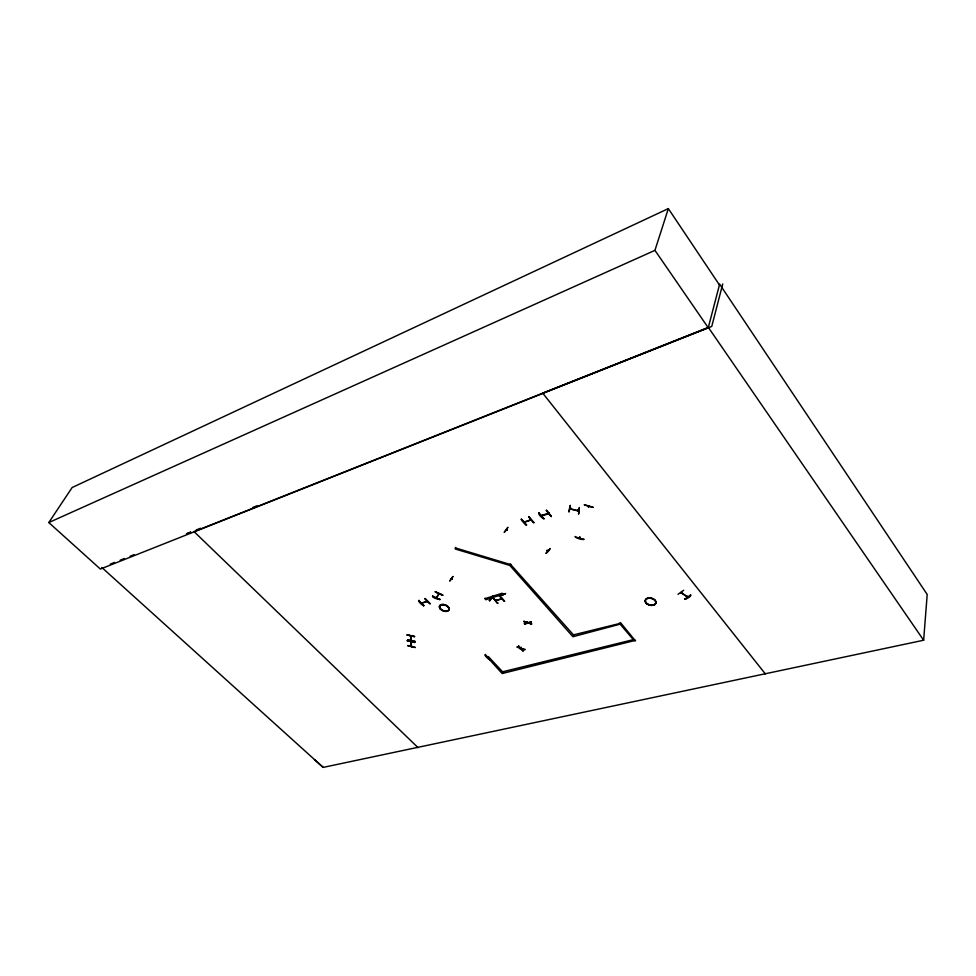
<?xml version="1.0" encoding="UTF-8"?>
<svg xmlns="http://www.w3.org/2000/svg" width="976" height="976" viewBox="0 0 976 976"><rect width="100%" height="100%" fill="white"/><g stroke="black" fill="none" stroke-linecap="round" stroke-linejoin="round"><path stroke-width="1.46" d="M524.502 623.432L524.649 624.067L531.164 622.273M427.476 601.545L426.829 601.094M520.806 648.259L521.099 647.393M527.882 622.969L527.247 622.31M415.166 647.576L407.883 645.502M407.675 639.756L415.093 641.269M314.492 759.621L323.178 767.392L923.638 640.232L927.2 594.469L719.641 284.175L708.247 327.765L100.382 569.057L48.8 522.55L72.126 487.536L668.34 208.608L719.434 284.943M501.993 598.947L495.405 600.569L501.835 598.752M588.589 506.373L588.345 507.008L588.931 506.495M410.737 641.818L411.311 646.563M541.326 515.84L548.756 512.851M548.927 513.059L547.865 513.657M569.179 511.741L570.301 505.3L568.727 511.729L569.325 511.485M570.509 509.118L570.948 508.264M578.073 509.948L577.816 510.912L577.816 510.143M578.744 510.155L578.426 511.058L578.866 510.204M579.354 507.52L578.597 514.145L579.293 507.788M620.126 624.152L572.912 636.73L509.85 565.458L455.219 548.988L455.609 547.414M436.15 597.812L438.858 594.055M439.054 593.713L436.577 597.91M690.593 594.921C692.008 596.299 684.664 600.155 684.945 598.691M690.642 594.982L685.237 599.301M686.921 596.275L687.58 597.239M687.116 596.141L686.933 596.836M411.433 640.854L410.884 635.986M411.628 646.539L411.067 641.781M678.003 594.311L683.7 590.26M680.833 592.737L681.809 592.53M511.339 564.531L509.85 565.458L510.277 563.884M634.193 640.671L619.248 623.127M487.207 657.031L502.14 673.525L635.571 640.329M633.339 639.646L502.616 671.805M722.74 283.955L711.748 326.448L542.741 393.157L765.318 673.891L764.855 673.33M635.425 640.866L620.626 622.773M523.795 621.59L531.676 624.03L523.905 621.236M524.905 649.223L524.722 649.809L517.207 646.832M527.382 621.883L527.784 623.383M574.364 635.876L511.156 565.055M573.473 634.876L620.48 623.298M584.417 504.726L593.286 507.41L584.343 504.958M575.303 536.483C574.303 537.739 584.038 540.667 583.929 539.094M579.488 537.52L579.683 537.007M588.711 507.069L588.833 506.69M575.181 536.873L583.807 539.484M580.012 536.983L579.854 537.678M570.618 509.082L570.765 508.191M48.8 522.55L654.945 250.344L668.34 208.608M518.573 645.856L523.099 650.833M569.96 508.02L569.838 508.911M578.573 510.802L569.85 508.667L570.155 508.008M520.257 648.942L520.086 648.357M521.355 647.466L521.184 648.345M531.029 621.712L531.176 622.334M546.023 553.368C554.527 542.485 547.878 553.124 546.133 553.014M547.792 551.098L547.194 550.061M503.482 672.732L488.305 656.531M551.245 516.511L546.255 510.216L551.281 516.231M548.036 513.937L547.89 513.291M548.427 513.486L548.549 512.839M538.996 512.583C536.739 513.632 543.937 519.805 544.071 518.585M542.436 515.194L541.619 516.036M485.401 654.432C483.437 655.323 489.793 660.423 489.94 659.288M533.701 522.489L528.638 516.536M538.935 512.632L543.949 518.939M505.641 593.554L498.76 595.47L505.336 593.591M504.409 601.155L499.651 595.848M526.515 525.137C517.951 513.815 520.964 521.562 526.637 524.795M485.035 598.203L485.792 599.74L503.152 594.238M503.079 594.97L502.176 594.872L502.567 595.36M530.334 519.586L530.505 519.793M493.112 597.727L497.443 603.412L497.919 602.973M484.852 598.715L502.225 593.201M496.064 600.386L496.211 599.959M490.904 598.312L490.355 597.605M492.697 596.055L489.781 600.826L489.488 600.277M504.397 532.176L507.874 527.333M507.032 530.2L506.056 530.273M506.995 530.468L506.093 530.236L507.154 530.029M449.948 580.769L452.974 576.438M452.364 578.866L451.278 579.061M442.628 595.311L435.223 591.859L442.775 594.97M440.127 599.288C440.396 600.094 431.209 597.812 432.758 595.848M436.638 596.946L436.894 597.068M414.483 636.718L407.016 634.912L414.593 636.376M414.641 642.513L407.224 640.72L414.763 642.184M429.977 603.632L425.109 598.483M419.094 600.301C417.033 601.265 423.84 606.511 423.962 605.425M427.439 601.509L421.486 603.29L422.315 602.668M432.612 596.202L439.993 599.618L432.514 596.36M489.781 659.581L485.267 654.701L489.745 659.605M451.412 579.122L451.937 579.378M497.76 603.278L492.965 598.02M526.137 525.259L521.367 519.208M423.511 605.84L418.667 600.679M423.804 605.718L418.924 600.594M489.366 600.618L492.648 596.336L489.452 600.594M547.072 550.769L547.914 550.94M421.303 603.07L427.232 601.314M523.892 522.087L530.968 519.769M531.115 520.049L524.271 522.306M520.062 648.723L520.611 648.576M499.004 595.665L505.3 593.615M452.803 576.694L449.802 581.001M504.287 532.432L507.715 527.589M680.858 592.713L687.787 597.08L680.992 592.456M684.859 599.057L690.618 595.299M488.207 657.177L487.78 657.275M487.561 657.031L488.317 657.116L487.695 657.275M110.288 564.128L114.521 562.444M120.158 560.2L124.391 558.516M130.028 556.271L134.261 554.6M196.286 529.931L200.519 528.248M252.747 507.471L256.981 505.788M410.628 635.986L411.042 640.695M533.701 522.758L528.589 516.78L533.957 522.672M541.582 516.023L548.646 513.705M551.159 516.585L546.475 510.387M424.975 598.813L430.184 603.863L425.072 598.752M499.639 596.129L504.653 601.399L499.895 596.092M487.036 657.531L488.22 657.226M518.561 646.136L522.99 651.175M451.986 579.402L451.351 579.061M407.004 634.937L414.507 636.596M407.553 640.085L414.995 641.622M407.199 640.732L414.678 642.403M407.748 645.831L415.154 647.369M578.536 511.021L569.886 508.972M455.414 547.926L510.094 564.409M523.819 621.48L531.713 623.908M517.097 647.173L524.783 649.589M435.272 591.749L442.689 595.214M547.011 550.708L547.707 551.062M101.833 567.483L323.178 767.392M418.143 747.714L194.053 531.627L708.344 327.399L923.638 640.232M502.042 593.713L502.982 594.75M654.945 250.344L708.247 327.765M530.981 622.005L524.454 623.762L530.981 622.005M542.229 515.816L542.29 514.938L542.314 515.828M190.649 532.176L186.416 533.86L190.637 532.164M646.881 603.827A5.49 3.501 14.1 0 0 655.823 603.363A5.49 3.501 14.1 0 0 649.04 598.129A5.49 3.501 14.1 0 0 646.881 603.827A5.478 3.489 14.1 0 0 655.823 603.351A5.478 3.489 14.1 0 0 649.04 598.129A5.478 3.489 14.1 0 0 646.881 603.815M646.954 603.546A5.478 3.489 14.1 0 0 655.884 603.083A5.478 3.489 14.1 0 0 649.113 597.873A5.478 3.489 14.1 0 0 646.954 603.546M440.408 609.17A5.039 3.05 20.9 0 0 448.692 610.281A5.039 3.05 20.9 0 0 443.519 604.754A5.039 3.05 20.9 0 0 440.408 609.17M440.505 608.914A5.039 3.05 20.9 0 0 448.789 610.037A5.026 3.05 20.9 0 0 443.616 604.51A5.039 3.05 20.9 0 0 440.505 608.914A5.026 3.05 20.9 0 0 448.777 610.024A5.039 3.05 20.9 0 0 443.616 604.51A5.026 3.05 20.9 0 0 440.518 608.914"/></g></svg>
